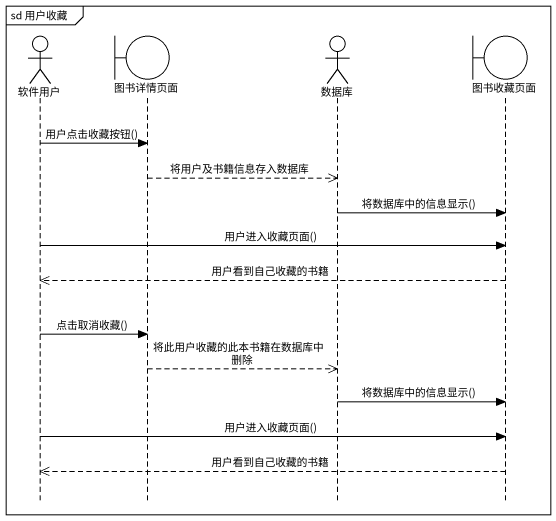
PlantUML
@startuml
mainframe sd 用户收藏
hide footbox
actor 软件用户
boundary 图书详情页面
actor 数据库
boundary 图书收藏页面

软件用户 -> 图书详情页面 : 用户点击收藏按钮()
图书详情页面 -->> 数据库 : 将用户及书籍信息存入数据库
数据库 -> 图书收藏页面 : 将数据库中的信息显示()
软件用户 -> 图书收藏页面 : 用户进入收藏页面()
图书收藏页面 -->> 软件用户 : 用户看到自己收藏的书籍
软件用户 -> 图书详情页面 : 点击取消收藏()
图书详情页面 -->> 数据库 : 将此用户收藏的此本书籍在数据库中删除
数据库 -> 图书收藏页面 : 将数据库中的信息显示()
软件用户 -> 图书收藏页面 : 用户进入收藏页面()
图书收藏页面 -->> 软件用户 : 用户看到自己收藏的书籍
@enduml
